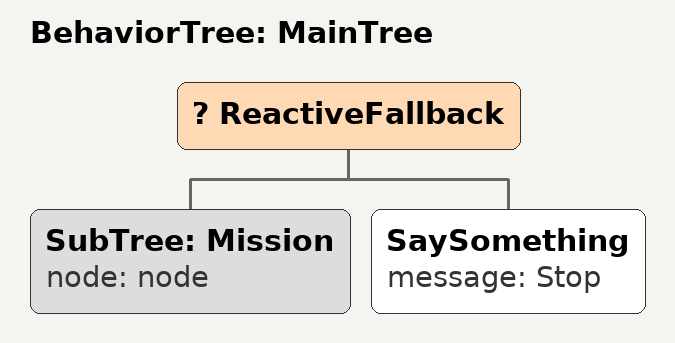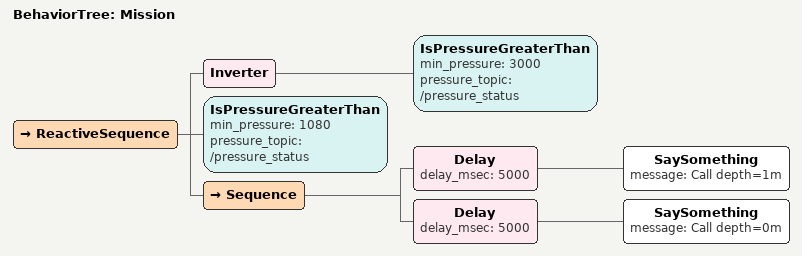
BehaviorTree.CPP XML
<root main_tree_to_execute="MainTree">
    <BehaviorTree ID="MainTree">
        <ReactiveFallback>
            <SubTree ID="Mission" node="node"/>
            <SaySomething message="Stop"/>
        </ReactiveFallback>
    </BehaviorTree>

    <BehaviorTree ID="Mission">
        <ReactiveSequence>
            <Inverter>
                <IsPressureGreaterThan min_pressure="3000" pressure_topic="/pressure_status"/>
            </Inverter>
            <IsPressureGreaterThan min_pressure="1080" pressure_topic="/pressure_status"/>
            <Sequence>
                <Delay delay_msec="5000">
                    <SaySomething message="Call depth=1m"/>
                </Delay>
                <Delay delay_msec="5000">
                    <SaySomething message="Call depth=0m"/>
                </Delay>
            </Sequence>
        </ReactiveSequence>
    </BehaviorTree>
</root>
